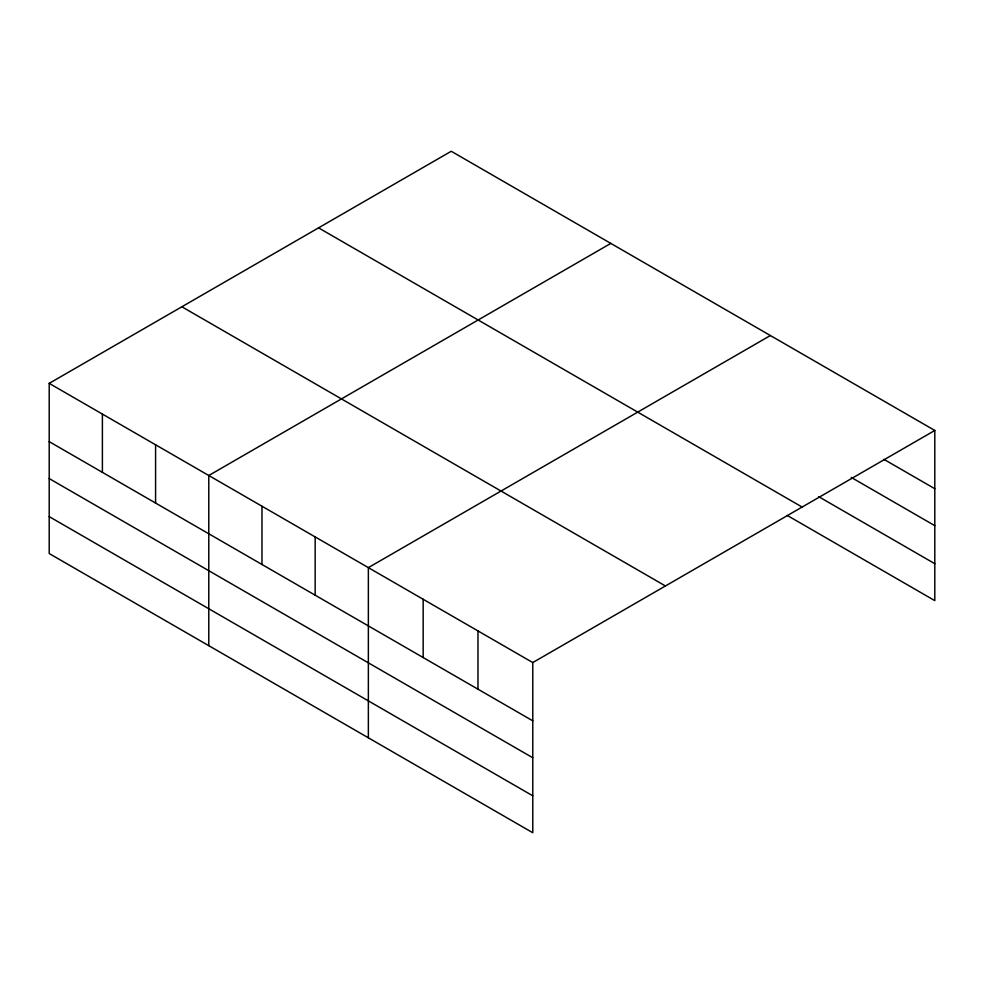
<?xml version="1.0" encoding="UTF-8"?>
<svg xmlns="http://www.w3.org/2000/svg" width="984" height="984" viewBox="0 0 984 984"><rect width="100%" height="100%" fill="white"/><g stroke="black" fill="none" stroke-linecap="round" stroke-linejoin="round"><path stroke-width="1.48" d="M532.774 757.754L532.774 662.564L49.2 383.366L49.2 553.537L532.774 832.735L532.774 757.754L49.2 478.568M787.348 515.493L934.8 600.634L934.8 430.463L451.226 151.265L49.2 383.366M610.806 243.405L208.78 475.506L208.78 645.676M770.386 335.532L368.36 567.633L368.36 737.803M532.774 662.564L934.8 430.463M883.915 459.344L934.8 488.716M851.283 477.437L934.8 525.653M818.663 496.649L934.8 563.697M318.558 227.857L802.132 507.055M181.868 306.774L665.442 585.972M49.2 441.632L532.774 720.829M49.2 516.612L532.774 795.798M477.978 630.916L477.978 689.181M423.169 599.281L423.169 657.546M315.163 536.932L315.163 595.185M261.978 506.219L261.978 564.484M155.583 444.793L155.583 503.058M102.397 414.079L102.397 472.345"/></g></svg>
